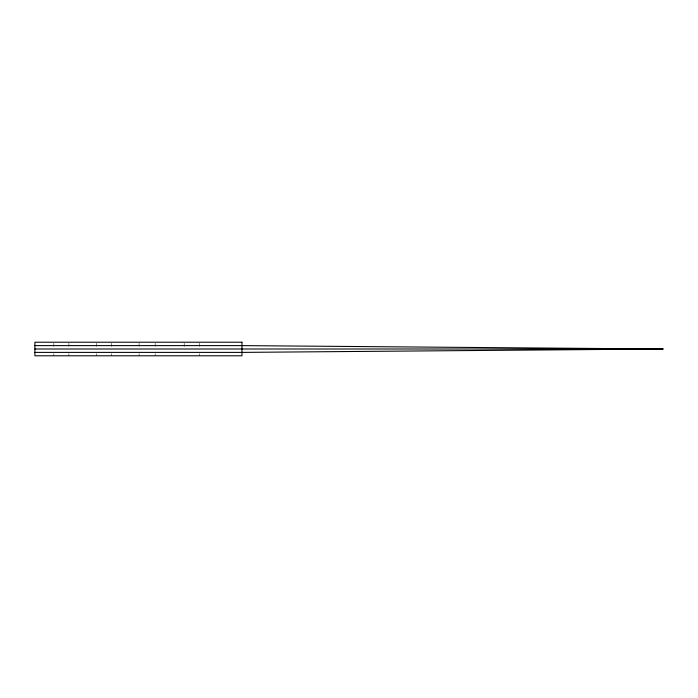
<?xml version="1.0" encoding="UTF-8"?>
<svg xmlns="http://www.w3.org/2000/svg" width="698" height="698" viewBox="0 0 698 698"><rect width="100%" height="100%" fill="white"/><g stroke="black" fill="none" stroke-linecap="round" stroke-linejoin="round"><path stroke-width="0.52" stroke-dasharray="3.49 2.62" d="M199.27 343.259L199.27 346.391M199.27 353.694L199.27 355.788M184.193 343.259L184.193 346.391M155.174 343.259L155.174 346.391M155.174 353.694L155.174 355.788M139.094 343.259L139.094 346.391M139.094 353.694L139.094 355.788M111.549 343.259L111.549 346.391M111.549 353.694L111.549 355.788M96.472 343.259L96.472 346.391M96.472 353.694L96.472 355.788M68.901 343.259L68.901 346.391M68.901 353.694L68.901 355.788M53.825 343.259L53.825 346.391M53.825 353.694L53.825 355.788"/><path stroke-width="1.05" d="M34.9 345.606L241.953 345.606L663.1 349L241.953 352.394L34.9 352.394M34.9 349L663.1 349M241.953 342.212L34.9 342.212L34.9 355.788L241.953 355.788L241.953 342.212"/></g></svg>
